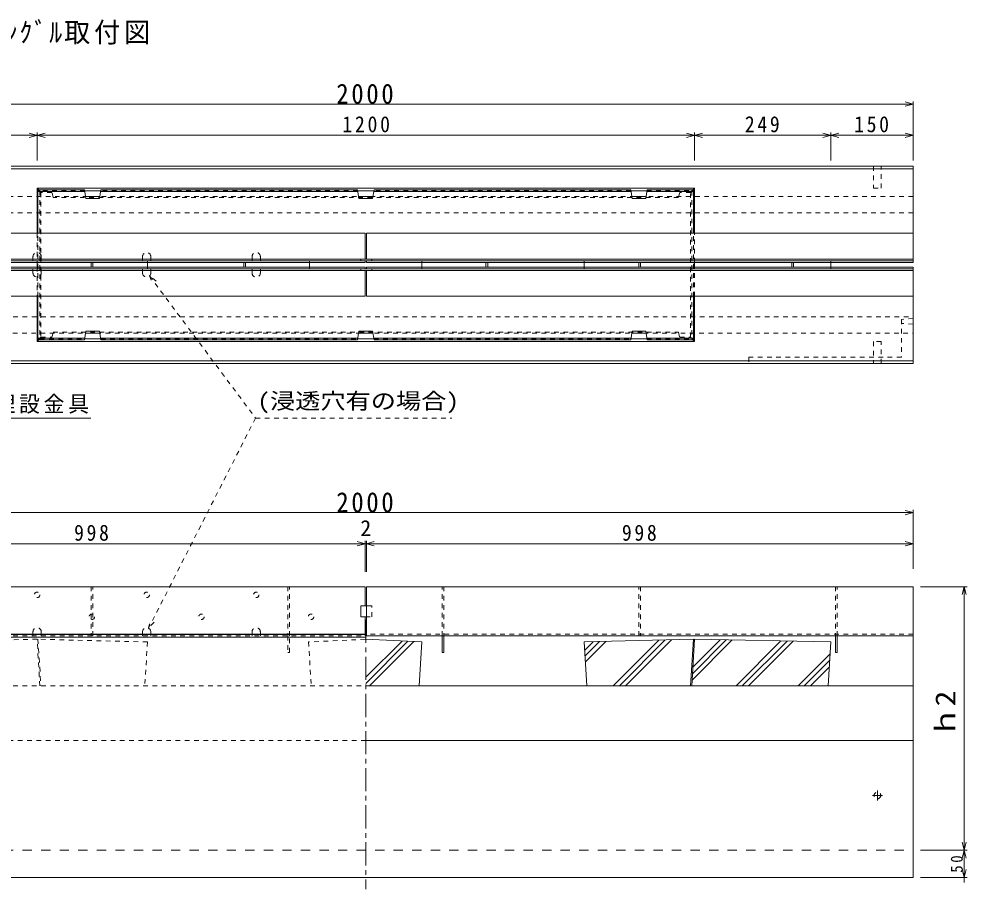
# Model space of a CAD drawing. Units: millimetres, scale not verified. Extents: x -2 to 7771, y -2 to 5790.
# Drawn here: x 1835 to 3566, y 4200 to 5788 of the extents above; entities that cross this region are included whole.
import ezdxf
from ezdxf.enums import TextEntityAlignment as Align

# ---------------------------------------------------------------- set-up
doc = ezdxf.new("R2010")
doc.units = ezdxf.units.MM
doc.header["$LTSCALE"] = 10
for name, pattern in [('USER1', [1.693334, 0.846667, -0.846667]), ('USER2', [6.773334, 4.233333, -0.846667, 0.846667, -0.846667]), ('USER3', [3.386666, 1.693333, -1.693333])]:
    doc.linetypes.add(name, pattern=pattern)
for name, color, linetype, lineweight in [('0-A', 132, 'Continuous', 5), ('0_2', 132, 'Continuous', 5), ('1', 132, 'Continuous', 5), ('3', 132, 'USER1', 5), ('8', 132, 'Continuous', 5)]:
    doc.layers.add(name, color=color, linetype=linetype, lineweight=lineweight)
doc.styles.add('ＭＳ ゴシック', font='')
doc.styles.get('ＭＳ ゴシック').set_extended_font_data('MS Gothic')

msp = doc.modelspace()

# ---------------------------------------------------------------- linework, layer by layer
at = {"layer": '0-A'}
for p, q in [((2468.49, 4586.47), (2534.59, 4652.58)), ((2545.39, 4652.06), (2468.49, 4575.16)), ((2475.45, 4570.81), (2556.18, 4651.53)), ((2867.89, 4635.42), (2883.71, 4651.24)), ((2895.31, 4651.53), (2868.56, 4624.78)), ((2869.23, 4614.13), (2906.92, 4651.82)), ((3003.52, 4654.24), (2920.1, 4570.81)), ((2931.41, 4570.81), (3015.13, 4654.53)), ((3026.73, 4654.82), (2942.73, 4570.81)), ((3064.09, 4580.95), (3137.57, 4654.44)), ((3126.48, 4654.66), (3064.79, 4592.97)), ((3065.5, 4604.99), (3115.38, 4654.88)), ((3226.29, 4652.65), (3144.45, 4570.81)), ((3155.77, 4570.81), (3237.38, 4652.43)), ((3248.47, 4652.21), (3167.08, 4570.81)), ((3257.59, 4570.81), (3316.23, 4629.45)), ((3315.52, 4617.43), (3268.9, 4570.81)), ((3280.22, 4570.81), (3314.82, 4605.41))]:
    msp.add_line(p, q, dxfattribs=at)
at = {"layer": '0_2'}
for p, q in [((1469.49, 5632.64), (3467.49, 5632.64)), ((3467.49, 5632.64), (3453, 5636.52)), ((3453, 5628.76), (3467.49, 5632.64)), ((3467.49, 5637.64), (3467.49, 5530)), ((1437.49, 5575.81), (3467.49, 5575.81)), ((1854, 5571.93), (1882.98, 5579.69)), ((1882.98, 5571.93), (1854, 5579.69)), ((1868.49, 5580.81), (1868.49, 5530)), ((3054, 5579.69), (3082.98, 5571.93)), ((3082.98, 5579.69), (3054, 5571.93)), ((3068.49, 5530), (3068.49, 5580.81)), ((3303, 5571.93), (3331.98, 5579.69)), ((3331.98, 5571.93), (3303, 5579.69)), ((3317.49, 5580.81), (3317.49, 5530)), ((3467.49, 5575.81), (3453, 5579.69)), ((3453, 5571.93), (3467.49, 5575.81)), ((3467.49, 5514.27), (1469.49, 5514.27)), ((1871.36, 5476.41), (1868.49, 5479.28)), ((1868.49, 5479.28), (1868.49, 5396.77)), ((1868.49, 5479.28), (3068.49, 5479.28)), ((1984.68, 5474.28), (1955.3, 5474.28)), ((2483.18, 5474.28), (2453.8, 5474.28)), ((2981.68, 5474.28), (2952.3, 5474.28)), ((3068.49, 5479.28), (3065.62, 5476.41)), ((3068.49, 5396.77), (3068.49, 5479.28)), ((1868.49, 5281.77), (1868.49, 5199.27)), ((3068.49, 5199.27), (3068.49, 5281.77)), ((1868.49, 5199.27), (1871.36, 5202.14)), ((3068.49, 5199.27), (1868.49, 5199.27)), ((1955.3, 5204.27), (1984.68, 5204.27)), ((2453.8, 5204.27), (2483.18, 5204.27)), ((2952.3, 5204.27), (2981.68, 5204.27)), ((3065.62, 5202.14), (3068.49, 5199.27)), ((3467.49, 5164.28), (1469.49, 5164.28)), ((1607.97, 5059.53), (1966.32, 5059.53)), ((3467.49, 4887.01), (1469.49, 4887.01)), ((3467.49, 4887.01), (3453, 4890.9)), ((3453, 4883.13), (3467.49, 4887.01)), ((3467.49, 4784.37), (3467.49, 4892.01)), ((1437.49, 4830.19), (3467.49, 4830.19)), ((2467.49, 4830.19), (2453, 4834.07)), ((2453, 4826.3), (2467.49, 4830.19)), ((2467.49, 4778.88), (2467.49, 4835.19)), ((2469.49, 4835.19), (2469.49, 4778.88)), ((2469.49, 4830.19), (2483.98, 4834.07)), ((2483.98, 4826.3), (2469.49, 4830.19)), ((3467.49, 4830.19), (3453, 4834.07)), ((3453, 4826.3), (3467.49, 4830.19)), ((3566.01, 4751.76), (3480.83, 4751.76)), ((3560.83, 4751.76), (3556.95, 4737.27)), ((3560.83, 4211.83), (3560.83, 4751.76)), ((3564.71, 4737.27), (3560.83, 4751.76)), ((2468.49, 4659.32), (1469.49, 4659.32)), ((3467.49, 4470.81), (2468.49, 4470.81)), ((3564.71, 4256.32), (3556.95, 4285.3)), ((3564.71, 4285.3), (3556.95, 4256.32)), ((3480.83, 4270.81), (3566.01, 4270.81)), ((3556.95, 4235.3), (3560.83, 4220.81)), ((3560.83, 4220.81), (3564.71, 4235.3)), ((3566.01, 4220.81), (3480.83, 4220.81))]:
    msp.add_line(p, q, dxfattribs=at)
at = {"layer": '0_2', "color": 92}
for p, q in [((3467.49, 5519.28), (1469.49, 5519.28)), ((3467.49, 5346.78), (3467.49, 5519.28)), ((2070.06, 5343.28), (2070.06, 5335.28)), ((2365.99, 5335.28), (2365.99, 5343.28)), ((2570.99, 5343.28), (2570.99, 5335.28)), ((2866.92, 5335.28), (2866.92, 5343.28)), ((3317.49, 5335.28), (3317.49, 5343.28)), ((3467.49, 5331.78), (3467.49, 5159.28)), ((3467.49, 5159.28), (1469.49, 5159.28)), ((1469.49, 4664.27), (2468.49, 4664.27)), ((3467.49, 4662.31), (3467.49, 4220.81)), ((2468.49, 4570.81), (3467.49, 4570.81)), ((3467.49, 4220.81), (1469.49, 4220.81))]:
    msp.add_line(p, q, dxfattribs=at)
at = {"layer": '0_2', "color": 7, "linetype": 'USER1'}
for p, q in [((3395.49, 5519.28), (3395.49, 5479.28)), ((3409.49, 5479.28), (3409.49, 5519.28)), ((3395.49, 5479.28), (3409.49, 5479.28)), ((3467.49, 5464.28), (1468.49, 5464.28)), ((2070.06, 5346.78), (2070.06, 5343.28)), ((2070.06, 5335.28), (2070.06, 5331.78)), ((2365.99, 5343.28), (2365.99, 5346.78)), ((2365.99, 5331.78), (2365.99, 5335.28)), ((2570.99, 5343.28), (2570.99, 5346.78)), ((2570.99, 5335.28), (2570.99, 5331.78)), ((2866.92, 5343.28), (2866.92, 5346.78)), ((2866.92, 5335.28), (2866.92, 5331.78)), ((3317.49, 5343.28), (3317.49, 5346.78)), ((3317.49, 5335.28), (3317.49, 5331.78)), ((1468.49, 5214.27), (3467.49, 5214.27)), ((3409.49, 5199.28), (3395.49, 5199.28)), ((3395.49, 5199.28), (3395.49, 5159.28)), ((3409.49, 5159.28), (3409.49, 5199.28)), ((2479.49, 4716.76), (2469.49, 4716.76)), ((2479.49, 4696.76), (2479.49, 4716.76)), ((2467.93, 4696.76), (2479.49, 4696.76)), ((1469.49, 4661.81), (2467.49, 4661.81)), ((2325.89, 4661.81), (2325.89, 4631.81)), ((2329.09, 4631.81), (2329.09, 4661.81)), ((2467.49, 4661.81), (2467.49, 4664.27)), ((3467.49, 4664.96), (2469.49, 4664.96)), ((2611.09, 4661.81), (2607.89, 4661.81)), ((3325.89, 4661.81), (3329.09, 4661.76)), ((2325.89, 4631.81), (2329.09, 4631.81)), ((1469.49, 4570.81), (2468.49, 4570.81))]:
    msp.add_line(p, q, dxfattribs=at)
at = {"layer": '0_2', "linetype": 'USER1'}
for p, q in [((1873.49, 5474.28), (1871.36, 5476.41)), ((1955.3, 5474.28), (1873.49, 5474.28)), ((1873.49, 5474.28), (1873.49, 5204.27)), ((2453.8, 5474.28), (1984.68, 5474.28)), ((2952.3, 5474.28), (2483.18, 5474.28)), ((2981.68, 5474.28), (3063.49, 5474.28)), ((3065.62, 5476.41), (3063.49, 5474.28)), ((3063.49, 5474.28), (3063.49, 5204.27)), ((1469.49, 5346.78), (3467.49, 5346.78)), ((1469.49, 5331.78), (3467.49, 5331.78)), ((1871.36, 5202.14), (1873.49, 5204.27)), ((1873.49, 5204.27), (1955.3, 5204.27)), ((1984.68, 5204.27), (2453.8, 5204.27)), ((2483.18, 5204.27), (2952.3, 5204.27)), ((2981.68, 5204.27), (3063.49, 5204.27)), ((3063.49, 5204.27), (3065.62, 5202.14)), ((1966.89, 4751.76), (1966.89, 4661.81)), ((1970.09, 4661.81), (1970.09, 4751.76)), ((2325.89, 4751.76), (2325.89, 4661.81)), ((2329.09, 4661.81), (2329.09, 4751.76)), ((2607.89, 4661.81), (2607.89, 4751.76)), ((2611.09, 4751.76), (2611.09, 4661.81)), ((2966.89, 4661.81), (2966.89, 4751.76)), ((2970.09, 4751.76), (2970.09, 4661.81)), ((3325.89, 4751.76), (3325.89, 4661.81)), ((3329.09, 4661.81), (3329.09, 4751.76)), ((2468.49, 4470.81), (1469.49, 4470.81))]:
    msp.add_line(p, q, dxfattribs=at)
at = {"layer": '0_2', "color": 7}
for p, q in [((2467.49, 5396.77), (1469.49, 5396.77)), ((2467.49, 5349.76), (2467.49, 5396.77)), ((3467.49, 5396.77), (2469.49, 5396.77)), ((2469.49, 5396.77), (2469.49, 5349.76)), ((3467.49, 5343.28), (3467.49, 5396.77)), ((3467.49, 5349.76), (1459.49, 5349.68)), ((2459.49, 5349.68), (2459.49, 5346.48)), ((2479.49, 5346.48), (2479.49, 5349.68)), ((1459.49, 5346.48), (3467.49, 5346.48)), ((3467.49, 5332.08), (1459.49, 5332.08)), ((1469.49, 5343.28), (2467.49, 5343.28)), ((2467.49, 5335.28), (1469.49, 5335.28)), ((1966.89, 5343.28), (1966.89, 5335.28)), ((1970.09, 5335.28), (1970.09, 5343.28)), ((2245.89, 5343.28), (2245.89, 5335.28)), ((2249.09, 5335.28), (2249.09, 5343.28)), ((2459.49, 5332.08), (2459.49, 5328.88)), ((2467.49, 5343.28), (2467.49, 5346.48)), ((2467.49, 5332.08), (2467.49, 5335.28)), ((2469.49, 5346.48), (2469.49, 5343.28)), ((2469.49, 5343.28), (3467.49, 5343.28)), ((3467.49, 5335.28), (2469.49, 5335.28)), ((2469.49, 5335.28), (2469.49, 5332.08)), ((2479.49, 5328.88), (2479.49, 5332.08)), ((2687.89, 5335.28), (2687.89, 5343.28)), ((2691.09, 5343.28), (2691.09, 5335.28)), ((2966.89, 5343.28), (2966.89, 5335.28)), ((2970.09, 5335.28), (2970.09, 5343.28)), ((3245.89, 5335.28), (3245.89, 5343.28)), ((3249.09, 5343.28), (3249.09, 5335.28)), ((3467.49, 5281.77), (3467.49, 5335.28)), ((1459.49, 5328.88), (3467.49, 5328.79)), ((2467.49, 5281.77), (2467.49, 5328.79)), ((2469.49, 5328.79), (2469.49, 5281.77)), ((1469.49, 5281.77), (2467.49, 5281.77)), ((2469.49, 5281.77), (3467.49, 5281.77)), ((1469.49, 4751.76), (2467.49, 4751.76)), ((2467.49, 4751.76), (2467.49, 4716.76)), ((3467.49, 4751.76), (2469.49, 4751.76)), ((2469.49, 4751.76), (2469.49, 4661.76)), ((3467.49, 4661.76), (3467.49, 4751.76)), ((2469.49, 4716.76), (2459.49, 4716.76)), ((2459.49, 4716.76), (2459.49, 4696.76)), ((2459.49, 4696.76), (2469.49, 4696.76)), ((2467.49, 4664.27), (2467.49, 4696.76)), ((2467.49, 4665.01), (1469.49, 4665.01)), ((2467.49, 4655.82), (2570.99, 4650.82)), ((2469.49, 4661.81), (2607.89, 4661.81)), ((2607.89, 4661.81), (2607.89, 4631.81)), ((2611.09, 4631.81), (2611.09, 4661.81)), ((2611.09, 4661.81), (3325.89, 4661.81)), ((2866.92, 4650.82), (3066.99, 4655.82)), ((3066.99, 4655.82), (3061.49, 4570.81)), ((3063.49, 4570.81), (3068.49, 4655.82)), ((3068.49, 4655.82), (3317.49, 4650.82)), ((3325.89, 4661.81), (3325.89, 4631.81)), ((3329.09, 4631.81), (3329.09, 4661.81)), ((3329.09, 4661.76), (3467.49, 4661.76)), ((2570.99, 4650.82), (2565.99, 4570.81)), ((2871.96, 4570.81), (2866.92, 4650.82)), ((3317.49, 4650.82), (3312.78, 4570.81)), ((2607.89, 4631.81), (2611.09, 4631.81)), ((3325.89, 4631.81), (3329.09, 4631.81))]:
    msp.add_line(p, q, dxfattribs=at)
at = {"layer": '0_2', "linetype": 'USER2'}
for p, q in [((2468.49, 4691.49), (2468.49, 4199.83)), ((3402.49, 4361.66), (3402.49, 4379.66)), ((3393.49, 4370.67), (3411.49, 4370.67))]:
    msp.add_line(p, q, dxfattribs=at)
at = {"layer": '0_2', "linetype": 'USER1'}
msp.add_circle((3402.49, 4370.67), 6, dxfattribs=at)
at = {"layer": '1'}
for p, q in [((1869.99, 5396.77), (1869.99, 5476.28)), ((1954.99, 5476.27), (1869.99, 5476.27)), ((1869.99, 5473.27), (1955.46, 5473.27)), ((1957.49, 5460.27), (1954.99, 5476.27)), ((1984.99, 5476.27), (1982.49, 5460.27)), ((1984.52, 5473.27), (2453.96, 5473.27)), ((2453.49, 5476.27), (1984.99, 5476.27)), ((2455.99, 5460.27), (2453.49, 5476.27)), ((2480.99, 5460.27), (2483.49, 5476.27)), ((2483.02, 5473.27), (2952.46, 5473.27)), ((2951.99, 5476.27), (2483.49, 5476.27)), ((2954.49, 5460.27), (2951.99, 5476.27)), ((2981.99, 5476.27), (2979.49, 5460.27)), ((3066.99, 5473.27), (2981.52, 5473.27)), ((3066.99, 5476.27), (2981.99, 5476.27)), ((3066.99, 5396.77), (3066.99, 5476.28)), ((1956.93, 5463.88), (1983.05, 5463.88)), ((1982.49, 5460.27), (1957.49, 5460.27)), ((2455.43, 5463.88), (2481.55, 5463.88)), ((2480.99, 5460.27), (2455.99, 5460.27)), ((2953.93, 5463.88), (2980.05, 5463.88)), ((2979.49, 5460.27), (2954.49, 5460.27)), ((1869.99, 5202.27), (1869.99, 5281.77)), ((3066.99, 5202.27), (3066.99, 5281.77)), ((1954.99, 5202.28), (1957.49, 5218.28)), ((1983.05, 5214.67), (1956.93, 5214.67)), ((1957.49, 5218.28), (1982.49, 5218.28)), ((1982.49, 5218.28), (1984.99, 5202.28)), ((2455.99, 5218.28), (2453.49, 5202.28)), ((2481.55, 5214.67), (2455.43, 5214.67)), ((2455.99, 5218.28), (2480.99, 5218.28)), ((2483.49, 5202.28), (2480.99, 5218.28)), ((2951.99, 5202.28), (2954.49, 5218.28)), ((2980.05, 5214.67), (2953.93, 5214.67)), ((2954.49, 5218.28), (2979.49, 5218.28)), ((2979.49, 5218.28), (2981.99, 5202.28)), ((1869.99, 5205.28), (1955.46, 5205.28)), ((1954.99, 5202.28), (1869.99, 5202.28)), ((2453.96, 5205.28), (1984.52, 5205.28)), ((1984.99, 5202.28), (2453.49, 5202.28)), ((2952.46, 5205.28), (2483.02, 5205.28)), ((2483.49, 5202.28), (2951.99, 5202.28)), ((3066.99, 5205.28), (2981.52, 5205.28)), ((2981.99, 5202.28), (3066.99, 5202.28))]:
    msp.add_line(p, q, dxfattribs=at)
at = {"layer": '1', "linetype": 'USER1'}
for p, q in [((1869.99, 5476.27), (1875.49, 5471.28)), ((1875.49, 5471.28), (1875.49, 5207.27)), ((1895.47, 5471.28), (1875.49, 5471.28)), ((1897.97, 5462.26), (1895.47, 5471.28)), ((3041.51, 5471.28), (3039.01, 5462.26)), ((3061.49, 5471.28), (3041.51, 5471.28)), ((3061.49, 5471.28), (3066.99, 5476.27)), ((3061.49, 5207.27), (3061.49, 5471.28)), ((3039.01, 5462.26), (1897.97, 5462.26)), ((1983.05, 5463.88), (1983.4, 5463.88)), ((3467.49, 5434.27), (1469.49, 5434.27)), ((1868.49, 5396.77), (1868.49, 5343.28)), ((1869.99, 5281.77), (1869.99, 5396.77)), ((3066.99, 5281.77), (3066.99, 5396.77)), ((3068.49, 5343.28), (3068.49, 5396.77)), ((1868.49, 5335.28), (1868.49, 5281.77)), ((3068.49, 5281.77), (3068.49, 5335.28)), ((1469.49, 5244.28), (3467.49, 5244.28)), ((1895.47, 5207.27), (1897.97, 5216.29)), ((1897.97, 5216.29), (3039.01, 5216.29)), ((3039.01, 5216.29), (3041.51, 5207.27)), ((1869.99, 5202.28), (1875.49, 5207.27)), ((1875.49, 5207.27), (1895.47, 5207.27)), ((3041.51, 5207.27), (3061.49, 5207.27)), ((3066.99, 5202.28), (3061.49, 5207.27))]:
    msp.add_line(p, q, dxfattribs=at)
at = {"layer": '1', "color": 7}
for p, q in [((2453.49, 5476.27), (2455.99, 5460.27)), ((2483.49, 5476.27), (2480.99, 5460.27)), ((2453.49, 5202.28), (2455.99, 5218.28)), ((2480.99, 5218.28), (2483.49, 5202.28))]:
    msp.add_line(p, q, dxfattribs=at)
at = {"layer": '1', "color": 92}
for p, q in [((1868.49, 5343.28), (1868.49, 5335.28)), ((3068.49, 5335.28), (3068.49, 5343.28))]:
    msp.add_line(p, q, dxfattribs=at)
at = {"layer": '3'}
for p, q in [((1860.99, 5346.78), (1860.99, 5354.28)), ((1875.99, 5354.28), (1875.99, 5346.78)), ((2060.99, 5346.78), (2060.99, 5354.28)), ((2075.99, 5354.28), (2075.99, 5346.78)), ((2260.99, 5354.28), (2260.99, 5346.78)), ((2275.99, 5346.78), (2275.99, 5354.28)), ((1860.99, 5331.77), (1860.99, 5324.27)), ((1875.99, 5324.27), (1875.99, 5331.77)), ((2060.99, 5324.27), (2060.99, 5331.77)), ((2075.99, 5331.77), (2075.99, 5324.27)), ((2260.99, 5331.77), (2260.99, 5324.27)), ((2275.99, 5324.27), (2275.99, 5331.77)), ((2073.79, 5318.97), (2267.19, 5059.53)), ((2085.57, 5309.68), (2073.79, 5318.97)), ((2073.79, 5318.97), (2079.34, 5305.03)), ((3467.49, 5241.17), (3446.49, 5239.56)), ((3446.49, 5239.56), (3446.49, 5170.78)), ((3467.49, 5230.77), (3446.49, 5232.24)), ((3446.49, 5170.78), (3167.49, 5170.78)), ((3167.49, 5170.78), (3167.49, 5159.28)), ((2267.19, 5059.53), (2071.89, 4675.95)), ((2267.19, 5059.53), (2625.55, 5059.53)), ((2071.89, 4675.95), (2075.01, 4690.62)), ((2081.93, 4687.1), (2071.89, 4675.95)), ((1860.99, 4669.26), (1860.99, 4661.76)), ((1875.99, 4661.76), (1875.99, 4669.26)), ((2060.99, 4661.76), (2060.99, 4669.26)), ((2075.99, 4669.26), (2075.99, 4661.76)), ((2260.99, 4669.26), (2260.99, 4661.76)), ((2275.99, 4661.76), (2275.99, 4669.26))]:
    msp.add_line(p, q, dxfattribs=at)
at = {"layer": '3', "color": 7}
for p, q in [((1868.49, 4655.82), (1619.49, 4650.82)), ((1873.49, 4570.81), (1868.49, 4655.82)), ((2070.06, 4650.82), (1869.99, 4655.82)), ((1869.99, 4655.82), (1875.49, 4570.81)), ((2467.49, 4655.82), (2363.99, 4650.82)), ((2070.06, 4650.82), (2065.02, 4570.81)), ((2363.99, 4650.82), (2368.99, 4570.81))]:
    msp.add_line(p, q, dxfattribs=at)
at = {"layer": '3'}
for centre in [(1868.49, 4736.76), (2068.49, 4736.76), (2268.49, 4736.76), (1968.49, 4696.76), (2168.49, 4696.76), (2368.49, 4696.76)]:
    msp.add_circle(centre, 5, dxfattribs=at)
for centre, start, end in [((1868.49, 5354.28), 0, 180), ((2068.49, 5354.28), 0, 180), ((2268.49, 5354.28), 0, 180), ((1868.49, 5324.27), 180, 0), ((2068.49, 5324.27), 180, 0), ((2268.49, 5324.27), 180, 0), ((1868.49, 4669.26), 0, 180), ((2068.49, 4669.26), 0, 180), ((2268.49, 4669.26), 0, 180)]:
    msp.add_arc(centre, 7.5, start, end, dxfattribs=at)
at = {"layer": '8', "linetype": 'USER3'}
msp.add_line((1469.49, 4270.81), (3467.49, 4270.81), dxfattribs=at)

# ---------------------------------------------------------------- texts
at = {"layer": '0_2', "color": 7, "style": 'ＭＳ ゴシック'}
msp.add_text('2', height=29.33, dxfattribs=at).set_placement((2458.49, 4835.19), align=Align.BOTTOM_LEFT)
at = {"layer": '0_2', "color": 92, "style": 'ＭＳ ゴシック', "width": 1.15}
msp.add_text('ｈ2', height=36.66, rotation=90, dxfattribs=at).set_placement((3555.83, 4475.78), align=Align.BOTTOM_LEFT)
at = {"layer": '0_2', "color": 92, "char_height": 36.66, "attachment_point": 7, "style": 'ＭＳ ゴシック'}
for s, insert in [('\\T1.15;\\W0.95;仕様：8㎜/15㎜ｽﾘｯﾄｱﾝｸﾞﾙ取付図', (1289.94, 5736.49)), ('\\T1.22;\\W0.9;2000', (2414.74, 5632.64)), ('\\T1.22;\\W0.9;2000', (2414.74, 4887.01))]:
    msp.add_mtext(s, dxfattribs=dict(at, insert=insert))
at = {"layer": '0_2', "color": 7, "char_height": 29.33, "attachment_point": 7, "style": 'ＭＳ ゴシック'}
for s, insert in [('\\T1.28;\\W0.9;1200', (2425.74, 5580.81)), ('\\T1.27;\\W0.9;249', (3160.49, 5580.81)), ('\\T1.27;\\W0.9;150', (3359.99, 5580.81)), ('\\T1.18;\\W0.95;ｼﾞｮｲﾝﾄ用埋設金具', (1611.32, 5067.28)), ('\\T1.27;\\W0.9;998', (1935.99, 4835.19)), ('\\T1.27;\\W0.9;998', (2935.99, 4835.19))]:
    msp.add_mtext(s, dxfattribs=dict(at, insert=insert))
at = {"layer": '3', "color": 7, "style": 'ＭＳ ゴシック', "width": 1.15}
msp.add_text('(浸透穴有の場合)', height=29.33, dxfattribs=at).set_placement((2270.55, 5067.28), align=Align.BOTTOM_LEFT)
at = {"layer": '8', "color": 7, "insert": (3558.42, 4229.56), "char_height": 21.99, "attachment_point": 7, "rotation": 90, "style": 'ＭＳ ゴシック'}
msp.add_mtext('\\T1.36;\\W0.9;50', dxfattribs=at)

doc.saveas('drawing.dxf')
